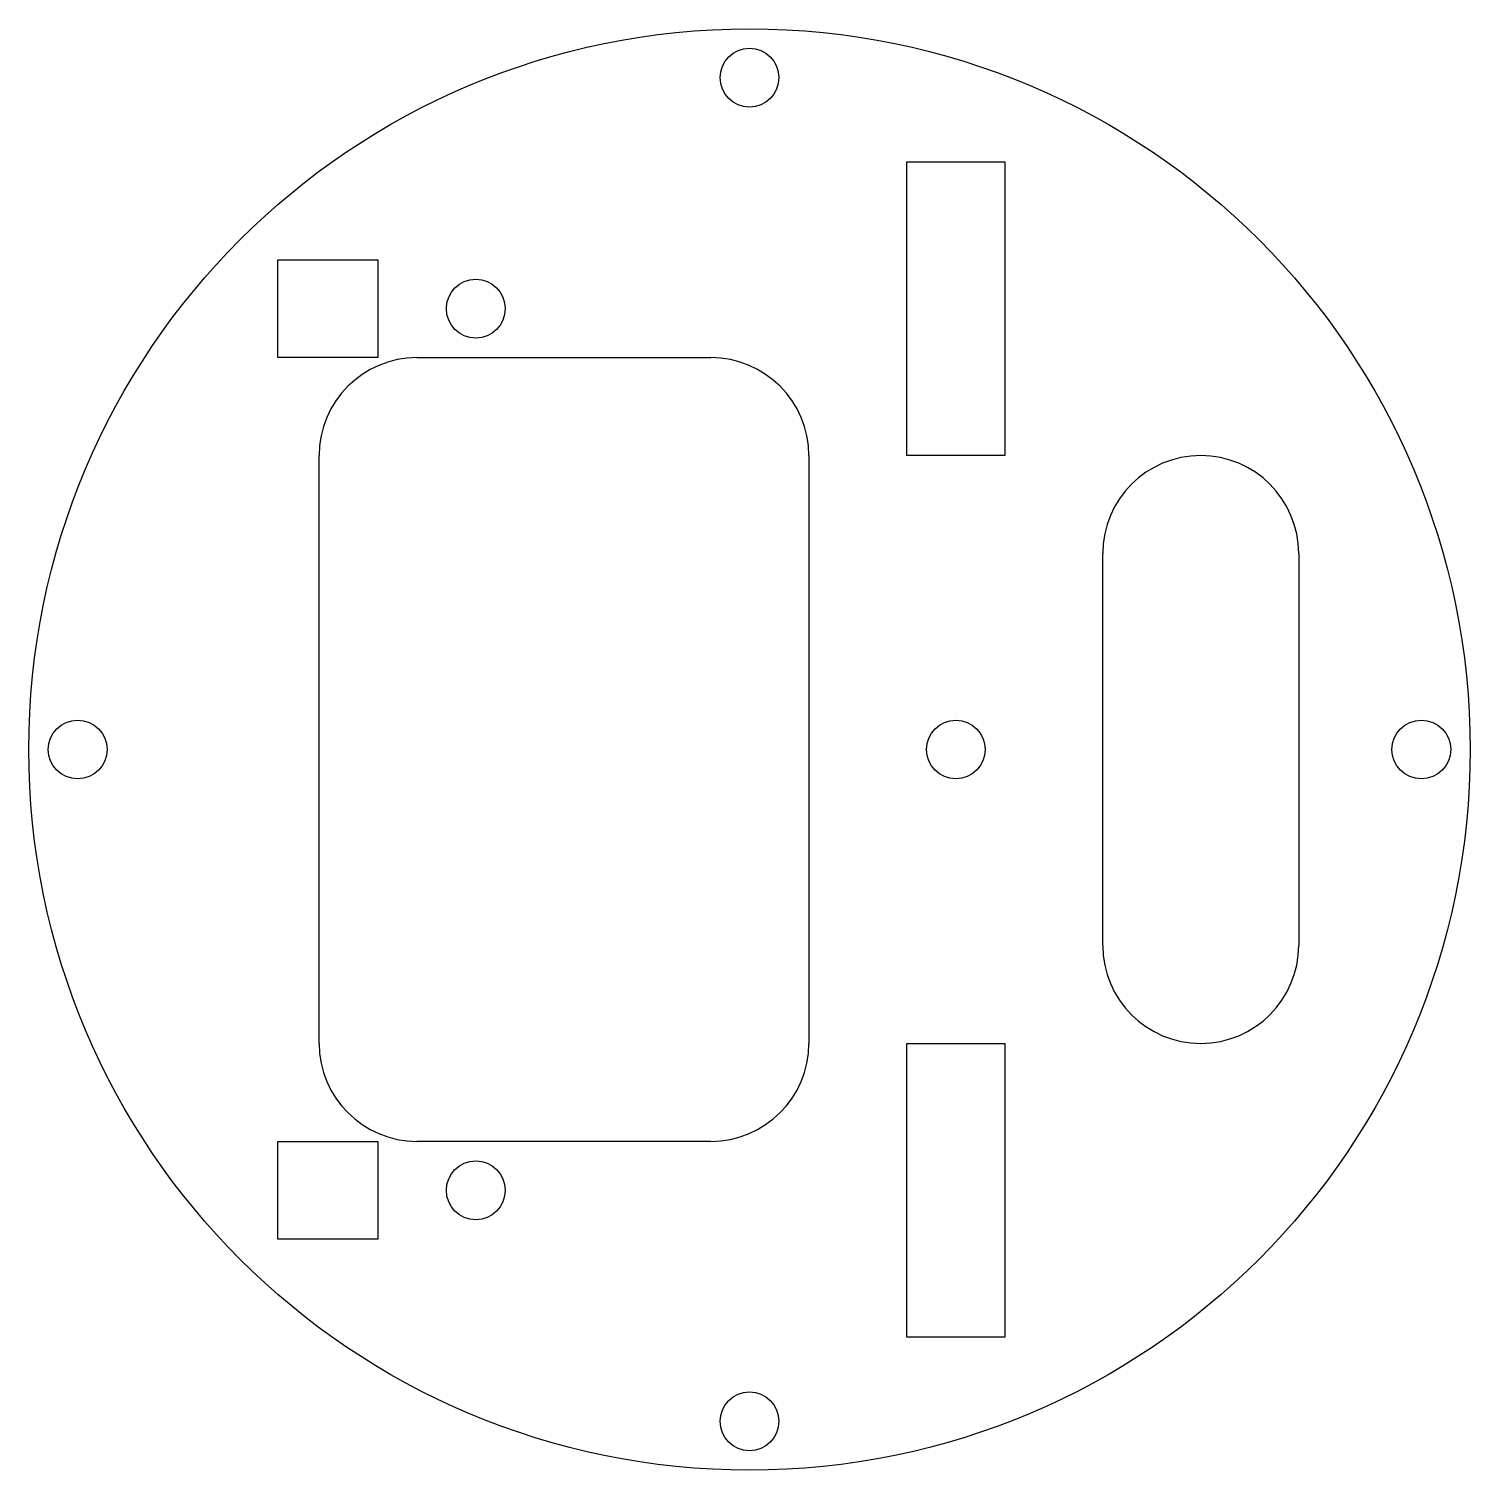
# Model space of a CAD drawing. Header units: millimetres. Extents: x -50 to 23.5, y -34.5 to 39.
import ezdxf

# ---------------------------------------------------------------- set-up
doc = ezdxf.new("R2010")
doc.units = ezdxf.units.MM

msp = doc.modelspace()

# ---------------------------------------------------------------- linework, layer by layer
at = {"color": 7, "linetype": 'Continuous', "lineweight": 25}
for p, q in [((-5.211, 32.254), (-0.211, 32.254)), ((-5.211, 17.254), (-5.211, 32.254)), ((-0.211, 32.254), (-0.211, 17.254)), ((-37.318, 27.254), (-32.211, 27.254)), ((-37.318, 22.254), (-37.318, 27.254)), ((-32.211, 27.254), (-32.211, 22.254)), ((-32.211, 22.254), (-37.318, 22.254)), ((-30.211, 22.254), (-15.211, 22.254)), ((-35.211, -12.746), (-35.211, 17.254)), ((-10.211, 17.254), (-10.211, -12.746)), ((-0.211, 17.254), (-5.211, 17.254)), ((4.789, -7.746), (4.789, 12.254)), ((14.789, 12.254), (14.789, -7.746)), ((-5.211, -12.746), (-0.211, -12.746)), ((-5.211, -27.746), (-5.211, -12.746)), ((-0.211, -12.746), (-0.211, -27.746)), ((-37.306, -17.746), (-32.211, -17.746)), ((-37.306, -22.746), (-37.306, -17.746)), ((-32.211, -17.746), (-32.211, -22.746)), ((-15.211, -17.746), (-30.211, -17.746)), ((-32.211, -22.746), (-37.306, -22.746)), ((-0.211, -27.746), (-5.211, -27.746))]:
    msp.add_line(p, q, dxfattribs=at)
for centre, radius in [((-13.24, 2.254), 36.783), ((-13.24, 36.544), 1.5), ((-27.211, 24.754), 1.5), ((-47.53, 2.254), 1.5), ((-2.711, 2.254), 1.5), ((21.05, 2.254), 1.5), ((-27.211, -20.246), 1.5), ((-13.24, -32.036), 1.5)]:
    msp.add_circle(centre, radius, dxfattribs=at)
for centre, start, end in [((-30.211, 17.254), 90, 180), ((-15.211, 17.254), 0, 90), ((9.789, 12.254), 0, 180), ((9.789, -7.746), 180, 0), ((-30.211, -12.746), 180, 270), ((-15.211, -12.746), 270, 0)]:
    msp.add_arc(centre, 5, start, end, dxfattribs=at)

doc.saveas('drawing.dxf')
